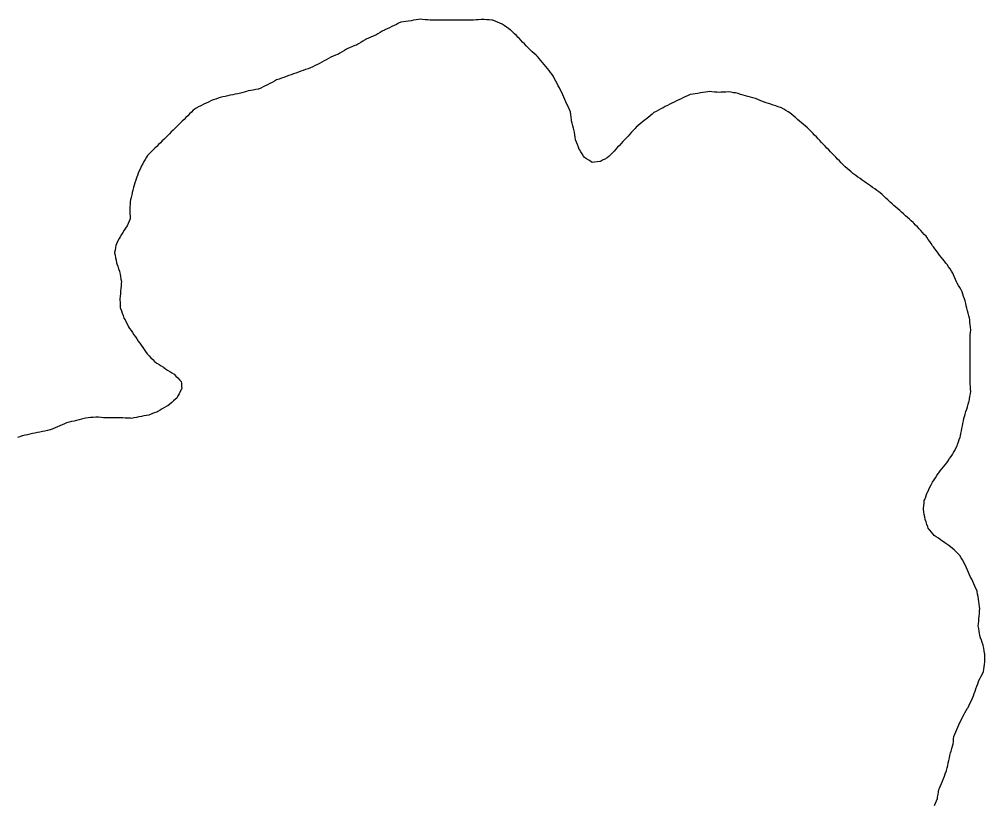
# Model space of a CAD drawing. Header units: millimetres. Extents: x 0 to 3094, y 578 to 2491.
# Drawn here: x 404.9 to 781.7, y 1274.4 to 1580.5 of the extents above; entities that cross this region are included whole.
import ezdxf

# ---------------------------------------------------------------- set-up
doc = ezdxf.new("R2010")
doc.units = ezdxf.units.MM
doc.layers.add('ALL_ISLANDS', color=7, linetype='Continuous')
doc.layers.add('OUTLINE_ISLAND_03', color=7, linetype='Continuous')

msp = doc.modelspace()

# ---------------------------------------------------------------- linework, layer by layer
at = {"layer": 'ALL_ISLANDS'}
msp.add_lwpolyline([(762.1343, 1273.702), (762.5068, 1274.63), (762.8794, 1275.558), (763.2519, 1276.486), (763.3453, 1277.0364), (763.5127, 1278.0223), (763.6801, 1279.0082), (763.8475, 1279.9941), (764.0634, 1280.5159), (764.4457, 1281.4399), (764.828, 1282.3639), (765.2103, 1283.288), (765.5926, 1284.212), (765.9749, 1285.1361), (766.3572, 1286.0601), (766.7395, 1286.9841), (766.8427, 1287.4381), (767.0644, 1288.4132), (767.286, 1289.3883), (767.5077, 1290.3634), (767.7294, 1291.3385), (767.9511, 1292.3137), (768.1727, 1293.2888), (768.3944, 1294.2639), (768.5908, 1294.9612), (768.8618, 1295.9238), (769.1329, 1296.8863), (769.4039, 1297.8489), (769.486, 1298.6253), (769.5912, 1299.6197), (769.6964, 1300.6142), (769.7048, 1300.6338), (770.1009, 1301.5521), (770.4969, 1302.4703), (770.8929, 1303.3886), (771.2889, 1304.3068), (771.685, 1305.225), (772.081, 1306.1433), (772.477, 1307.0615), (772.873, 1307.9798), (773.0146, 1308.22), (773.5224, 1309.0815), (774.0301, 1309.943), (774.5378, 1310.8045), (775.0456, 1311.666), (775.2286, 1312.0393), (775.6689, 1312.9371), (776.1091, 1313.835), (776.5494, 1314.7329), (776.9896, 1315.6308), (777.3022, 1316.503), (777.6396, 1317.4443), (777.9769, 1318.3857), (778.3143, 1319.3271), (778.6517, 1320.2685), (778.989, 1321.2098), (779.3264, 1322.1512), (779.4885, 1322.4755), (779.9355, 1323.37), (780.3825, 1324.2645), (780.8296, 1325.159), (781.2766, 1326.0536), (781.3654, 1326.7966), (781.484, 1327.7895), (781.6027, 1328.7825), (781.7213, 1329.7754), (781.7223, 1330.7445), (781.7234, 1331.7445), (781.7244, 1332.7445), (781.6582, 1333.1504), (781.4973, 1334.1374), (781.3363, 1335.1244), (781.1754, 1336.1113), (781.0973, 1336.3391), (780.773, 1337.2851), (780.4488, 1338.231), (780.1245, 1339.177), (779.8002, 1340.123), (779.6887, 1340.8341), (779.5338, 1341.822), (779.3788, 1342.81), (779.2239, 1343.7979), (779.3039, 1344.6753), (779.3946, 1345.6712), (779.4853, 1346.667), (779.5761, 1347.6629), (779.6668, 1348.6588), (779.7575, 1349.6547), (779.8483, 1350.6505), (779.7439, 1351.3217), (779.5903, 1352.3098), (779.4366, 1353.2979), (779.283, 1354.286), (779.1293, 1355.2742), (778.9757, 1356.2623), (778.822, 1357.2504), (778.7323, 1357.4473), (778.3177, 1358.3573), (777.9031, 1359.2673), (777.4884, 1360.1773), (777.0738, 1361.0873), (776.6592, 1361.9972), (776.2445, 1362.9072), (775.8299, 1363.8172), (775.4153, 1364.7272), (775.0006, 1365.6372), (774.586, 1366.5472), (774.1714, 1367.4572), (773.7567, 1368.3672), (773.5708, 1368.6844), (773.0651, 1369.5471), (772.5593, 1370.4098), (772.0536, 1371.2724), (771.914, 1371.41), (771.2016, 1372.1117), (770.4891, 1372.8134), (769.7767, 1373.5152), (769.0643, 1374.2169), (768.5591, 1374.5713), (767.7404, 1375.1456), (766.9217, 1375.7198), (766.103, 1376.2941), (765.2843, 1376.8683), (764.4657, 1377.4426), (763.647, 1378.0168), (762.8283, 1378.591), (762.0096, 1379.1653), (761.588, 1379.6818), (760.9556, 1380.4564), (760.3232, 1381.2311), (759.6908, 1382.0057), (759.5203, 1382.4935), (759.1903, 1383.4375), (758.8603, 1384.3815), (758.5303, 1385.3255), (758.5253, 1385.3526), (758.3429, 1386.3358), (758.1604, 1387.319), (757.978, 1388.3022), (757.7956, 1389.2854), (757.8475, 1389.7893), (757.9501, 1390.784), (758.0527, 1391.7787), (758.1553, 1392.7734), (758.3257, 1393.2143), (758.6862, 1394.1471), (759.0466, 1395.0798), (759.4071, 1396.0126), (759.4644, 1396.1278), (759.9103, 1397.0229), (760.3561, 1397.918), (760.8019, 1398.8131), (761.2478, 1399.7082), (761.3988, 1399.9439), (761.9382, 1400.7859), (762.4776, 1401.628), (763.0171, 1402.47), (763.5565, 1403.312), (763.7639, 1403.5628), (764.4013, 1404.3334), (765.0386, 1405.1039), (765.676, 1405.8745), (766.3133, 1406.6451), (766.3195, 1406.6539), (766.8903, 1407.475), (767.461, 1408.2961), (768.0318, 1409.1172), (768.6026, 1409.9383), (769.1734, 1410.7594), (769.5428, 1411.4537), (770.0124, 1412.3365), (770.482, 1413.2194), (770.9516, 1414.1023), (771.1482, 1414.6611), (771.48, 1415.6045), (771.8118, 1416.5478), (772.1436, 1417.4912), (772.2366, 1417.9538), (772.4338, 1418.9342), (772.631, 1419.9146), (772.8281, 1420.8949), (773.0253, 1421.8753), (773.2224, 1422.8557), (773.4196, 1423.836), (773.6168, 1424.8164), (773.8415, 1425.5505), (774.1343, 1426.5067), (774.427, 1427.4629), (774.7197, 1428.4191), (775.0124, 1429.3753), (775.3052, 1430.3315), (775.5979, 1431.2877), (775.6238, 1431.4373), (775.7947, 1432.4227), (775.9655, 1433.408), (776.1363, 1434.3933), (776.3071, 1435.3786), (776.2492, 1436.1251), (776.1718, 1437.1221), (776.0944, 1438.1191), (776.017, 1439.1161), (776.0168, 1440.0787), (776.0167, 1441.0787), (776.0165, 1442.0787), (776.0163, 1443.0787), (776.0162, 1444.0787), (776.016, 1445.0787), (776.0159, 1446.0787), (776.0157, 1447.0787), (776.0155, 1448.0787), (776.0154, 1449.0787), (776.0152, 1450.0787), (776.015, 1451.0787), (776.0149, 1452.0787), (776.0147, 1453.0787), (776.0145, 1454.0787), (776.0144, 1455.0787), (776.0142, 1456.0787), (776.037, 1456.3663), (776.116, 1457.3632), (776.1949, 1458.3601), (776.2739, 1459.3569), (776.2705, 1459.3931), (776.1756, 1460.3886), (776.0807, 1461.3841), (775.9858, 1462.3796), (775.8909, 1463.3751), (775.7621, 1463.8874), (775.5182, 1464.8572), (775.2743, 1465.827), (775.0304, 1466.7968), (774.7865, 1467.7665), (774.5425, 1468.7363), (774.2986, 1469.7061), (774.0547, 1470.6759), (773.8146, 1471.407), (773.5026, 1472.3571), (773.1905, 1473.3071), (772.8785, 1474.2572), (772.477, 1474.9738), (771.9882, 1475.8462), (771.4994, 1476.7186), (771.0106, 1477.591), (770.7751, 1478.1251), (770.3717, 1479.0401), (769.9683, 1479.9551), (769.5649, 1480.8702), (769.2953, 1481.4815), (768.7407, 1482.3135), (768.186, 1483.1456), (767.6313, 1483.9776), (767.0766, 1484.8097), (766.6078, 1485.4088), (765.9916, 1486.1963), (765.3754, 1486.9839), (764.7591, 1487.7714), (764.1429, 1488.559), (763.5267, 1489.3466), (762.9104, 1490.1341), (762.2942, 1490.9217), (761.678, 1491.7093), (761.3739, 1492.1679), (760.8212, 1493.0013), (760.2686, 1493.8347), (759.7159, 1494.6681), (759.1633, 1495.5016), (758.8318, 1495.862), (758.1548, 1496.5981), (757.4779, 1497.3341), (756.801, 1498.0701), (756.124, 1498.8062), (755.4471, 1499.5422), (754.7701, 1500.2782), (754.0932, 1501.0143), (753.8076, 1501.2668), (753.0584, 1501.9291), (752.3092, 1502.5915), (751.56, 1503.2538), (750.8108, 1503.9161), (750.0615, 1504.5785), (749.3123, 1505.2408), (748.5631, 1505.9031), (747.8139, 1506.5655), (747.0647, 1507.2278), (746.3155, 1507.8902), (745.5663, 1508.5525), (744.8171, 1509.2148), (744.6227, 1509.3982), (743.8952, 1510.0843), (743.1678, 1510.7704), (742.4403, 1511.4566), (741.7128, 1512.1427), (740.9853, 1512.8289), (740.4425, 1513.2109), (739.6248, 1513.7866), (738.8071, 1514.3622), (737.9894, 1514.9378), (737.1717, 1515.5134), (736.354, 1516.0891), (735.5363, 1516.6647), (734.7185, 1517.2403), (733.9008, 1517.8159), (733.0831, 1518.3916), (732.2654, 1518.9672), (731.4477, 1519.5428), (730.63, 1520.1184), (730.3053, 1520.3908), (729.5393, 1521.0336), (728.7732, 1521.6764), (728.0072, 1522.3191), (727.2411, 1522.9619), (727.0996, 1523.1089), (726.4061, 1523.8294), (725.7127, 1524.5499), (725.0192, 1525.2704), (724.3258, 1525.9909), (723.6323, 1526.7114), (722.9389, 1527.4319), (722.2454, 1528.1524), (721.5519, 1528.8729), (720.8585, 1529.5934), (720.165, 1530.3139), (719.4716, 1531.0344), (718.7781, 1531.7549), (718.0846, 1532.4754), (717.3912, 1533.1959), (716.6977, 1533.9164), (716.0043, 1534.6369), (715.3108, 1535.3574), (714.6173, 1536.0779), (713.9239, 1536.7984), (713.2304, 1537.5189), (712.537, 1538.2394), (711.7854, 1538.866), (711.0174, 1539.5063), (710.2493, 1540.1467), (709.4813, 1540.7871), (708.7132, 1541.4275), (707.9451, 1542.0679), (707.1771, 1542.7083), (706.409, 1543.3486), (705.641, 1543.989), (704.9859, 1544.4012), (704.1394, 1544.9336), (703.293, 1545.4661), (702.4465, 1545.9986), (702.0653, 1546.1248), (701.116, 1546.4389), (700.1666, 1546.7531), (699.2172, 1547.0673), (698.2679, 1547.3815), (697.3185, 1547.6956), (696.3691, 1548.0098), (695.4198, 1548.324), (695.0162, 1548.4918), (694.0928, 1548.8757), (693.1694, 1549.2596), (692.2461, 1549.6435), (692.2092, 1549.6538), (691.246, 1549.9226), (690.2828, 1550.1914), (689.3196, 1550.4602), (688.3564, 1550.729), (687.3932, 1550.9978), (686.43, 1551.2667), (685.4668, 1551.5355), (684.5037, 1551.8043), (683.7204, 1551.9219), (682.7315, 1552.0705), (681.7426, 1552.219), (681.72, 1552.2181), (680.7209, 1552.1756), (679.7218, 1552.1332), (678.7227, 1552.0908), (677.7236, 1552.0484), (677.2007, 1552.0896), (676.2038, 1552.1683), (675.2069, 1552.247), (674.21, 1552.3256), (673.7058, 1552.2496), (672.717, 1552.1005), (671.7282, 1551.9515), (670.7393, 1551.8024), (669.7505, 1551.6533), (668.7617, 1551.5042), (667.7729, 1551.3551), (666.784, 1551.2061), (665.9867, 1550.8306), (665.082, 1550.4046), (664.1773, 1549.9786), (663.2726, 1549.5526), (662.3678, 1549.1266), (661.4631, 1548.7006), (660.5584, 1548.2746), (659.6537, 1547.8486), (658.8086, 1547.4062), (657.9226, 1546.9424), (657.0367, 1546.4786), (656.1507, 1546.0149), (655.2648, 1545.5511), (654.3788, 1545.0873), (653.4929, 1544.6235), (652.6069, 1544.1597), (651.8809, 1543.5563), (651.1119, 1542.9171), (650.3429, 1542.2779), (649.5738, 1541.6387), (648.8048, 1540.9995), (648.0357, 1540.3603), (647.2667, 1539.7211), (646.4977, 1539.0819), (645.7286, 1538.4427), (645.2475, 1537.9259), (644.5661, 1537.1939), (643.8847, 1536.462), (643.2034, 1535.7301), (642.522, 1534.9982), (641.8406, 1534.2662), (641.1592, 1533.5343), (640.4778, 1532.8024), (639.7964, 1532.0704), (639.1151, 1531.3385), (638.4337, 1530.6066), (637.7523, 1529.8746), (637.0709, 1529.1427), (636.3895, 1528.4108), (635.7082, 1527.6789), (635.0268, 1526.9469), (634.2962, 1526.524), (633.4307, 1526.0231), (632.5652, 1525.5221), (631.6997, 1525.0212), (631.4433, 1524.9952), (630.4484, 1524.8943), (629.4535, 1524.7933), (628.4586, 1524.6924), (627.9786, 1525.0057), (627.1411, 1525.5521), (626.3037, 1526.0986), (625.4662, 1526.6451), (625.1138, 1527.1989), (624.5769, 1528.0425), (624.04, 1528.8862), (623.503, 1529.7298), (623.4833, 1529.7796), (623.1141, 1530.7089), (622.7449, 1531.6383), (622.3757, 1532.5676), (622.0065, 1533.497), (622.0007, 1533.534), (621.8462, 1534.522), (621.6918, 1535.51), (621.5373, 1536.498), (621.3829, 1537.486), (621.2356, 1538.0282), (620.9735, 1538.9933), (620.7115, 1539.9583), (620.4494, 1540.9234), (620.3957, 1541.3784), (620.2785, 1542.3715), (620.1613, 1543.3647), (620.0441, 1544.3578), (619.8889, 1544.7045), (619.4805, 1545.6173), (619.0721, 1546.5301), (618.6637, 1547.4429), (618.2553, 1548.3557), (617.8469, 1549.2685), (617.4385, 1550.1813), (617.03, 1551.0941), (616.6216, 1552.0069), (616.1686, 1552.8721), (615.7048, 1553.758), (615.2409, 1554.644), (614.7771, 1555.5299), (614.3132, 1556.4158), (613.8494, 1557.3017), (613.3855, 1558.1876), (612.9217, 1559.0735), (612.2885, 1559.8338), (611.6485, 1560.6021), (611.0085, 1561.3705), (610.3685, 1562.1389), (609.7285, 1562.9073), (609.0885, 1563.6756), (608.4485, 1564.444), (607.8085, 1565.2124), (607.1685, 1565.9808), (606.5834, 1566.5204), (605.8484, 1567.1985), (605.1134, 1567.8765), (604.3783, 1568.5545), (603.6433, 1569.2326), (603.3965, 1569.4978), (602.7154, 1570.23), (602.0343, 1570.9622), (601.3532, 1571.6944), (600.672, 1572.4265), (599.9909, 1573.1587), (599.6341, 1573.5024), (598.9139, 1574.1962), (598.1937, 1574.8899), (597.4735, 1575.5837), (596.7533, 1576.2774), (596.655, 1576.3474), (595.8403, 1576.9273), (595.0257, 1577.5072), (594.211, 1578.0871), (593.3963, 1578.667), (593.3838, 1578.672), (592.4564, 1579.0463), (591.5291, 1579.4205), (590.6018, 1579.7948), (589.6745, 1580.169), (589.3331, 1580.2032), (588.3381, 1580.3027), (587.3431, 1580.4023), (586.348, 1580.5018), (586.1625, 1580.4909), (585.1642, 1580.4323), (584.166, 1580.3736), (583.1677, 1580.3149), (582.1694, 1580.2562), (581.3285, 1580.2558), (580.3285, 1580.2553), (579.3285, 1580.2547), (578.3285, 1580.2542), (577.3285, 1580.2537), (576.3285, 1580.2532), (575.3285, 1580.2526), (574.3285, 1580.2521), (573.3285, 1580.2516), (572.3285, 1580.2511), (571.3285, 1580.2505), (570.3285, 1580.25), (569.3285, 1580.2495), (568.3285, 1580.249), (567.3285, 1580.2484), (566.3285, 1580.2479), (565.3285, 1580.2474), (565.2833, 1580.2508), (564.2861, 1580.3254), (563.2889, 1580.4001), (562.2916, 1580.4747), (561.2944, 1580.5494), (560.7498, 1580.4664), (559.7612, 1580.3159), (558.7726, 1580.1654), (557.784, 1580.0149), (556.7954, 1579.8644), (555.8068, 1579.7138), (554.8182, 1579.5633), (553.8296, 1579.4128), (552.9606, 1579.0005), (552.0571, 1578.5718), (551.1537, 1578.1431), (550.2502, 1577.7145), (549.3467, 1577.2858), (548.4433, 1576.8571), (547.5398, 1576.4285), (547.4437, 1576.3716), (546.5833, 1575.862), (545.7229, 1575.3524), (544.8625, 1574.8429), (544.002, 1574.3333), (543.9289, 1574.3026), (543.0068, 1573.9156), (542.0847, 1573.5285), (541.1627, 1573.1415), (540.2406, 1572.7545), (539.9008, 1572.5534), (539.0402, 1572.0441), (538.1796, 1571.5348), (537.3191, 1571.0255), (536.4585, 1570.5162), (535.8567, 1570.2769), (534.9274, 1569.9075), (533.9982, 1569.538), (533.069, 1569.1685), (532.6174, 1568.9001), (531.7579, 1568.3891), (530.8983, 1567.8781), (530.0387, 1567.3671), (529.1791, 1566.8561), (528.3313, 1566.5292), (527.3983, 1566.1694), (526.4653, 1565.8097), (526.4271, 1565.7879), (525.5591, 1565.2914), (524.691, 1564.7949), (523.8229, 1564.2985), (522.9549, 1563.802), (522.0868, 1563.3056), (521.2269, 1562.8952), (520.3244, 1562.4644), (519.4219, 1562.0337), (518.5195, 1561.6029), (517.5787, 1561.2669), (516.637, 1560.9306), (515.6952, 1560.5943), (514.7535, 1560.2579), (513.8118, 1559.9216), (512.87, 1559.5852), (511.9283, 1559.2489), (510.9865, 1558.9125), (510.0448, 1558.5762), (509.1031, 1558.2398), (508.1613, 1557.9035), (507.2196, 1557.5672), (506.2778, 1557.2308), (505.3361, 1556.8945), (505.3222, 1556.8871), (504.4375, 1556.421), (503.5528, 1555.9549), (502.668, 1555.4888), (501.7833, 1555.0227), (500.8986, 1554.5566), (500.0129, 1554.1346), (499.1101, 1553.7045), (498.2073, 1553.2744), (498.1528, 1553.2651), (497.1668, 1553.0981), (496.1809, 1552.931), (495.195, 1552.7639), (494.209, 1552.5969), (493.6181, 1552.4348), (492.6538, 1552.1702), (491.6894, 1551.9056), (490.725, 1551.641), (490.1787, 1551.5221), (489.2016, 1551.3094), (488.2245, 1551.0967), (487.2474, 1550.8839), (486.2703, 1550.6712), (485.2932, 1550.4585), (484.3161, 1550.2458), (483.3389, 1550.0331), (482.4806, 1549.7495), (481.531, 1549.4358), (480.5815, 1549.1221), (480.499, 1549.0852), (479.5862, 1548.6767), (478.6734, 1548.2683), (477.7607, 1547.8598), (476.8479, 1547.4513), (476.6029, 1547.3161), (475.7275, 1546.8329), (474.852, 1546.3496), (473.9765, 1545.8664), (473.101, 1545.3831), (472.7456, 1545.0316), (472.0347, 1544.3283), (471.3238, 1543.625), (470.6129, 1542.9218), (469.9019, 1542.2185), (469.191, 1541.5152), (468.4801, 1540.8119), (467.7692, 1540.1087), (467.0583, 1539.4054), (466.3473, 1538.7021), (465.6364, 1537.9989), (464.9255, 1537.2956), (464.2146, 1536.5923), (463.5037, 1535.889), (462.7927, 1535.1858), (462.0818, 1534.4825), (461.3709, 1533.7792), (460.66, 1533.076), (459.9491, 1532.3727), (459.2381, 1531.6694), (458.5272, 1530.9661), (457.8163, 1530.2629), (457.1054, 1529.5596), (456.3944, 1528.8563), (455.6835, 1528.1531), (454.9726, 1527.4498), (454.5487, 1526.7252), (454.0437, 1525.8621), (453.5387, 1524.9989), (453.0338, 1524.1358), (452.7622, 1523.5763), (452.3255, 1522.6767), (451.8888, 1521.7771), (451.4521, 1520.8774), (451.3389, 1520.5587), (451.0041, 1519.6164), (450.6693, 1518.6741), (450.3345, 1517.7318), (449.9997, 1516.7895), (449.7553, 1515.8578), (449.5015, 1514.8905), (449.2477, 1513.9233), (448.994, 1512.956), (448.7402, 1511.9887), (448.4864, 1511.0215), (448.2326, 1510.0542), (448.1901, 1509.4217), (448.1231, 1508.4239), (448.056, 1507.4262), (447.9889, 1506.4284), (448.0186, 1505.6852), (448.0584, 1504.686), (448.0983, 1503.6868), (448.1381, 1502.6876), (447.7648, 1501.8053), (447.3752, 1500.8844), (446.9856, 1499.9634), (446.9404, 1499.8947), (446.3907, 1499.0593), (445.841, 1498.2239), (445.2914, 1497.3885), (444.7417, 1496.5531), (444.192, 1495.7178), (443.8235, 1494.954), (443.3889, 1494.0533), (442.9544, 1493.1527), (442.5198, 1492.252), (442.3948, 1491.4714), (442.2368, 1490.484), (442.0787, 1489.4965), (442.0838, 1489.4696), (442.2708, 1488.4872), (442.4577, 1487.5048), (442.6447, 1486.5225), (442.8316, 1485.5401), (442.9856, 1485.1075), (443.321, 1484.1654), (443.6564, 1483.2233), (443.9918, 1482.2812), (444.0189, 1482.1326), (444.1982, 1481.1488), (444.3775, 1480.165), (444.5568, 1479.1812), (444.7361, 1478.1974), (444.6716, 1477.4474), (444.5859, 1476.4511), (444.5002, 1475.4548), (444.4145, 1474.4584), (444.3289, 1473.4621), (444.2432, 1472.4658), (444.1575, 1471.4695), (444.1699, 1471.0417), (444.199, 1470.0422), (444.228, 1469.0426), (444.257, 1468.043), (444.3697, 1467.734), (444.7123, 1466.7946), (445.055, 1465.8551), (445.3976, 1464.9157), (445.7403, 1463.9762), (446.1359, 1463.2125), (446.596, 1462.3246), (447.056, 1461.4367), (447.516, 1460.5488), (447.9355, 1459.9397), (448.5027, 1459.1161), (449.0699, 1458.2926), (449.6371, 1457.469), (450.2043, 1456.6454), (450.7715, 1455.8218), (451.3387, 1454.9982), (451.9059, 1454.1747), (452.4731, 1453.3511), (453.0403, 1452.5275), (453.6074, 1451.7039), (454.1746, 1450.8803), (454.7418, 1450.0567), (454.8806, 1449.9098), (455.5672, 1449.1828), (456.2538, 1448.4558), (456.9404, 1447.7287), (457.627, 1447.0017), (457.744, 1446.9259), (458.5833, 1446.3822), (459.4226, 1445.8385), (460.2619, 1445.2949), (461.1012, 1444.7512), (461.9405, 1444.2075), (462.7797, 1443.6638), (463.619, 1443.1201), (464.4583, 1442.5764), (465.2976, 1442.0328), (465.3181, 1442.0119), (466.0195, 1441.2991), (466.7208, 1440.5863), (467.4222, 1439.8735), (468.1236, 1439.1607), (468.1603, 1438.4074), (468.209, 1437.4086), (468.2577, 1436.4098), (468.1587, 1436.2186), (467.6989, 1435.3306), (467.2391, 1434.4425), (466.7792, 1433.5545), (466.3194, 1432.6665), (465.8973, 1432.3144), (465.1294, 1431.6738), (464.3615, 1431.0333), (463.5935, 1430.3927), (462.8256, 1429.7521), (462.4228, 1429.5141), (461.5619, 1429.0053), (460.701, 1428.4965), (459.8401, 1427.9878), (458.9792, 1427.479), (458.51, 1427.2897), (457.5827, 1426.9155), (456.6553, 1426.5412), (455.728, 1426.167), (455.4887, 1426.122), (454.5059, 1425.9372), (453.5231, 1425.7523), (452.5404, 1425.5674), (451.5576, 1425.3826), (450.5748, 1425.1977), (449.5921, 1425.0129), (448.6093, 1424.828), (448.2585, 1424.8462), (447.2598, 1424.898), (446.2612, 1424.9498), (445.2625, 1425.0017), (445.0817, 1425.0026), (444.0818, 1425.008), (443.0818, 1425.0134), (442.0818, 1425.0188), (441.0818, 1425.0242), (440.0818, 1425.0296), (439.0818, 1425.035), (438.0818, 1425.0404), (437.7749, 1425.0651), (436.7782, 1425.1453), (435.7814, 1425.2256), (434.7846, 1425.3058), (434.7101, 1425.2987), (433.7148, 1425.2025), (432.7194, 1425.1064), (431.724, 1425.0102), (430.7287, 1424.9141), (430.1426, 1424.7657), (429.1732, 1424.5203), (428.2038, 1424.2749), (427.2343, 1424.0294), (426.2649, 1423.784), (425.2955, 1423.5386), (424.3261, 1423.2932), (423.3567, 1423.0477), (422.5093, 1422.6862), (421.5895, 1422.2937), (420.6698, 1421.9012), (419.75, 1421.5088), (418.8302, 1421.1163), (417.9104, 1420.7239), (416.9907, 1420.3314), (416.826, 1420.2965), (415.8477, 1420.0893), (414.8694, 1419.8821), (413.8911, 1419.6749), (412.9128, 1419.4678), (411.9345, 1419.2606), (410.9562, 1419.0534), (409.9779, 1418.8462), (408.9996, 1418.639), (408.0213, 1418.4318), (407.043, 1418.2246), (406.0647, 1418.0174), (406.0135, 1417.9983), (405.0767, 1417.6483), (404.1399, 1417.2984)], dxfattribs=at)
at = {"layer": 'OUTLINE_ISLAND_03'}
msp.add_lwpolyline([(762.1343, 1273.702), (762.5068, 1274.63), (762.8794, 1275.558), (763.2519, 1276.486), (763.3453, 1277.0364), (763.5127, 1278.0223), (763.6801, 1279.0082), (763.8475, 1279.9941), (764.0634, 1280.5159), (764.4457, 1281.4399), (764.828, 1282.3639), (765.2103, 1283.288), (765.5926, 1284.212), (765.9749, 1285.1361), (766.3572, 1286.0601), (766.7395, 1286.9841), (766.8427, 1287.4381), (767.0644, 1288.4132), (767.286, 1289.3883), (767.5077, 1290.3634), (767.7294, 1291.3385), (767.9511, 1292.3137), (768.1727, 1293.2888), (768.3944, 1294.2639), (768.5908, 1294.9612), (768.8618, 1295.9238), (769.1329, 1296.8863), (769.4039, 1297.8489), (769.486, 1298.6253), (769.5912, 1299.6197), (769.6964, 1300.6142), (769.7048, 1300.6338), (770.1009, 1301.5521), (770.4969, 1302.4703), (770.8929, 1303.3886), (771.2889, 1304.3068), (771.685, 1305.225), (772.081, 1306.1433), (772.477, 1307.0615), (772.873, 1307.9798), (773.0146, 1308.22), (773.5224, 1309.0815), (774.0301, 1309.943), (774.5378, 1310.8045), (775.0456, 1311.666), (775.2286, 1312.0393), (775.6689, 1312.9371), (776.1091, 1313.835), (776.5494, 1314.7329), (776.9896, 1315.6308), (777.3022, 1316.503), (777.6396, 1317.4443), (777.9769, 1318.3857), (778.3143, 1319.3271), (778.6517, 1320.2685), (778.989, 1321.2098), (779.3264, 1322.1512), (779.4885, 1322.4755), (779.9355, 1323.37), (780.3825, 1324.2645), (780.8296, 1325.159), (781.2766, 1326.0536), (781.3654, 1326.7966), (781.484, 1327.7895), (781.6027, 1328.7825), (781.7213, 1329.7754), (781.7223, 1330.7445), (781.7234, 1331.7445), (781.7244, 1332.7445), (781.6582, 1333.1504), (781.4973, 1334.1374), (781.3363, 1335.1244), (781.1754, 1336.1113), (781.0973, 1336.3391), (780.773, 1337.2851), (780.4488, 1338.231), (780.1245, 1339.177), (779.8002, 1340.123), (779.6887, 1340.8341), (779.5338, 1341.822), (779.3788, 1342.81), (779.2239, 1343.7979), (779.3039, 1344.6753), (779.3946, 1345.6712), (779.4853, 1346.667), (779.5761, 1347.6629), (779.6668, 1348.6588), (779.7575, 1349.6547), (779.8483, 1350.6505), (779.7439, 1351.3217), (779.5903, 1352.3098), (779.4366, 1353.2979), (779.283, 1354.286), (779.1293, 1355.2742), (778.9757, 1356.2623), (778.822, 1357.2504), (778.7323, 1357.4473), (778.3177, 1358.3573), (777.9031, 1359.2673), (777.4884, 1360.1773), (777.0738, 1361.0873), (776.6592, 1361.9972), (776.2445, 1362.9072), (775.8299, 1363.8172), (775.4153, 1364.7272), (775.0006, 1365.6372), (774.586, 1366.5472), (774.1714, 1367.4572), (773.7567, 1368.3672), (773.5708, 1368.6844), (773.0651, 1369.5471), (772.5593, 1370.4098), (772.0536, 1371.2724), (771.914, 1371.41), (771.2016, 1372.1117), (770.4891, 1372.8134), (769.7767, 1373.5152), (769.0643, 1374.2169), (768.5591, 1374.5713), (767.7404, 1375.1456), (766.9217, 1375.7198), (766.103, 1376.2941), (765.2843, 1376.8683), (764.4657, 1377.4426), (763.647, 1378.0168), (762.8283, 1378.591), (762.0096, 1379.1653), (761.588, 1379.6818), (760.9556, 1380.4564), (760.3232, 1381.2311), (759.6908, 1382.0057), (759.5203, 1382.4935), (759.1903, 1383.4375), (758.8603, 1384.3815), (758.5303, 1385.3255), (758.5253, 1385.3526), (758.3429, 1386.3358), (758.1604, 1387.319), (757.978, 1388.3022), (757.7956, 1389.2854), (757.8475, 1389.7893), (757.9501, 1390.784), (758.0527, 1391.7787), (758.1553, 1392.7734), (758.3257, 1393.2143), (758.6862, 1394.1471), (759.0466, 1395.0798), (759.4071, 1396.0126), (759.4644, 1396.1278), (759.9103, 1397.0229), (760.3561, 1397.918), (760.8019, 1398.8131), (761.2478, 1399.7082), (761.3988, 1399.9439), (761.9382, 1400.7859), (762.4776, 1401.628), (763.0171, 1402.47), (763.5565, 1403.312), (763.7639, 1403.5628), (764.4013, 1404.3334), (765.0386, 1405.1039), (765.676, 1405.8745), (766.3133, 1406.6451), (766.3195, 1406.6539), (766.8903, 1407.475), (767.461, 1408.2961), (768.0318, 1409.1172), (768.6026, 1409.9383), (769.1734, 1410.7594), (769.5428, 1411.4537), (770.0124, 1412.3365), (770.482, 1413.2194), (770.9516, 1414.1023), (771.1482, 1414.6611), (771.48, 1415.6045), (771.8118, 1416.5478), (772.1436, 1417.4912), (772.2366, 1417.9538), (772.4338, 1418.9342), (772.631, 1419.9146), (772.8281, 1420.8949), (773.0253, 1421.8753), (773.2224, 1422.8557), (773.4196, 1423.836), (773.6168, 1424.8164), (773.8415, 1425.5505), (774.1343, 1426.5067), (774.427, 1427.4629), (774.7197, 1428.4191), (775.0124, 1429.3753), (775.3052, 1430.3315), (775.5979, 1431.2877), (775.6238, 1431.4373), (775.7947, 1432.4227), (775.9655, 1433.408), (776.1363, 1434.3933), (776.3071, 1435.3786), (776.2492, 1436.1251), (776.1718, 1437.1221), (776.0944, 1438.1191), (776.017, 1439.1161), (776.0168, 1440.0787), (776.0167, 1441.0787), (776.0165, 1442.0787), (776.0163, 1443.0787), (776.0162, 1444.0787), (776.016, 1445.0787), (776.0159, 1446.0787), (776.0157, 1447.0787), (776.0155, 1448.0787), (776.0154, 1449.0787), (776.0152, 1450.0787), (776.015, 1451.0787), (776.0149, 1452.0787), (776.0147, 1453.0787), (776.0145, 1454.0787), (776.0144, 1455.0787), (776.0142, 1456.0787), (776.037, 1456.3663), (776.116, 1457.3632), (776.1949, 1458.3601), (776.2739, 1459.3569), (776.2705, 1459.3931), (776.1756, 1460.3886), (776.0807, 1461.3841), (775.9858, 1462.3796), (775.8909, 1463.3751), (775.7621, 1463.8874), (775.5182, 1464.8572), (775.2743, 1465.827), (775.0304, 1466.7968), (774.7865, 1467.7665), (774.5425, 1468.7363), (774.2986, 1469.7061), (774.0547, 1470.6759), (773.8146, 1471.407), (773.5026, 1472.3571), (773.1905, 1473.3071), (772.8785, 1474.2572), (772.477, 1474.9738), (771.9882, 1475.8462), (771.4994, 1476.7186), (771.0106, 1477.591), (770.7751, 1478.1251), (770.3717, 1479.0401), (769.9683, 1479.9551), (769.5649, 1480.8702), (769.2953, 1481.4815), (768.7407, 1482.3135), (768.186, 1483.1456), (767.6313, 1483.9776), (767.0766, 1484.8097), (766.6078, 1485.4088), (765.9916, 1486.1963), (765.3754, 1486.9839), (764.7591, 1487.7714), (764.1429, 1488.559), (763.5267, 1489.3466), (762.9104, 1490.1341), (762.2942, 1490.9217), (761.678, 1491.7093), (761.3739, 1492.1679), (760.8212, 1493.0013), (760.2686, 1493.8347), (759.7159, 1494.6681), (759.1633, 1495.5016), (758.8318, 1495.862), (758.1548, 1496.5981), (757.4779, 1497.3341), (756.801, 1498.0701), (756.124, 1498.8062), (755.4471, 1499.5422), (754.7701, 1500.2782), (754.0932, 1501.0143), (753.8076, 1501.2668), (753.0584, 1501.9291), (752.3092, 1502.5915), (751.56, 1503.2538), (750.8108, 1503.9161), (750.0615, 1504.5785), (749.3123, 1505.2408), (748.5631, 1505.9031), (747.8139, 1506.5655), (747.0647, 1507.2278), (746.3155, 1507.8902), (745.5663, 1508.5525), (744.8171, 1509.2148), (744.6227, 1509.3982), (743.8952, 1510.0843), (743.1678, 1510.7704), (742.4403, 1511.4566), (741.7128, 1512.1427), (740.9853, 1512.8289), (740.4425, 1513.2109), (739.6248, 1513.7866), (738.8071, 1514.3622), (737.9894, 1514.9378), (737.1717, 1515.5134), (736.354, 1516.0891), (735.5363, 1516.6647), (734.7185, 1517.2403), (733.9008, 1517.8159), (733.0831, 1518.3916), (732.2654, 1518.9672), (731.4477, 1519.5428), (730.63, 1520.1184), (730.3053, 1520.3908), (729.5393, 1521.0336), (728.7732, 1521.6764), (728.0072, 1522.3191), (727.2411, 1522.9619), (727.0996, 1523.1089), (726.4061, 1523.8294), (725.7127, 1524.5499), (725.0192, 1525.2704), (724.3258, 1525.9909), (723.6323, 1526.7114), (722.9389, 1527.4319), (722.2454, 1528.1524), (721.5519, 1528.8729), (720.8585, 1529.5934), (720.165, 1530.3139), (719.4716, 1531.0344), (718.7781, 1531.7549), (718.0846, 1532.4754), (717.3912, 1533.1959), (716.6977, 1533.9164), (716.0043, 1534.6369), (715.3108, 1535.3574), (714.6173, 1536.0779), (713.9239, 1536.7984), (713.2304, 1537.5189), (712.537, 1538.2394), (711.7854, 1538.866), (711.0174, 1539.5063), (710.2493, 1540.1467), (709.4813, 1540.7871), (708.7132, 1541.4275), (707.9451, 1542.0679), (707.1771, 1542.7083), (706.409, 1543.3486), (705.641, 1543.989), (704.9859, 1544.4012), (704.1394, 1544.9336), (703.293, 1545.4661), (702.4465, 1545.9986), (702.0653, 1546.1248), (701.116, 1546.4389), (700.1666, 1546.7531), (699.2172, 1547.0673), (698.2679, 1547.3815), (697.3185, 1547.6956), (696.3691, 1548.0098), (695.4198, 1548.324), (695.0162, 1548.4918), (694.0928, 1548.8757), (693.1694, 1549.2596), (692.2461, 1549.6435), (692.2092, 1549.6538), (691.246, 1549.9226), (690.2828, 1550.1914), (689.3196, 1550.4602), (688.3564, 1550.729), (687.3932, 1550.9978), (686.43, 1551.2667), (685.4668, 1551.5355), (684.5037, 1551.8043), (683.7204, 1551.9219), (682.7315, 1552.0705), (681.7426, 1552.219), (681.72, 1552.2181), (680.7209, 1552.1756), (679.7218, 1552.1332), (678.7227, 1552.0908), (677.7236, 1552.0484), (677.2007, 1552.0896), (676.2038, 1552.1683), (675.2069, 1552.247), (674.21, 1552.3256), (673.7058, 1552.2496), (672.717, 1552.1005), (671.7282, 1551.9515), (670.7393, 1551.8024), (669.7505, 1551.6533), (668.7617, 1551.5042), (667.7729, 1551.3551), (666.784, 1551.2061), (665.9867, 1550.8306), (665.082, 1550.4046), (664.1773, 1549.9786), (663.2726, 1549.5526), (662.3678, 1549.1266), (661.4631, 1548.7006), (660.5584, 1548.2746), (659.6537, 1547.8486), (658.8086, 1547.4062), (657.9226, 1546.9424), (657.0367, 1546.4786), (656.1507, 1546.0149), (655.2648, 1545.5511), (654.3788, 1545.0873), (653.4929, 1544.6235), (652.6069, 1544.1597), (651.8809, 1543.5563), (651.1119, 1542.9171), (650.3429, 1542.2779), (649.5738, 1541.6387), (648.8048, 1540.9995), (648.0357, 1540.3603), (647.2667, 1539.7211), (646.4977, 1539.0819), (645.7286, 1538.4427), (645.2475, 1537.9259), (644.5661, 1537.1939), (643.8847, 1536.462), (643.2034, 1535.7301), (642.522, 1534.9982), (641.8406, 1534.2662), (641.1592, 1533.5343), (640.4778, 1532.8024), (639.7964, 1532.0704), (639.1151, 1531.3385), (638.4337, 1530.6066), (637.7523, 1529.8746), (637.0709, 1529.1427), (636.3895, 1528.4108), (635.7082, 1527.6789), (635.0268, 1526.9469), (634.2962, 1526.524), (633.4307, 1526.0231), (632.5652, 1525.5221), (631.6997, 1525.0212), (631.4433, 1524.9952), (630.4484, 1524.8943), (629.4535, 1524.7933), (628.4586, 1524.6924), (627.9786, 1525.0057), (627.1411, 1525.5521), (626.3037, 1526.0986), (625.4662, 1526.6451), (625.1138, 1527.1989), (624.5769, 1528.0425), (624.04, 1528.8862), (623.503, 1529.7298), (623.4833, 1529.7796), (623.1141, 1530.7089), (622.7449, 1531.6383), (622.3757, 1532.5676), (622.0065, 1533.497), (622.0007, 1533.534), (621.8462, 1534.522), (621.6918, 1535.51), (621.5373, 1536.498), (621.3829, 1537.486), (621.2356, 1538.0282), (620.9735, 1538.9933), (620.7115, 1539.9583), (620.4494, 1540.9234), (620.3957, 1541.3784), (620.2785, 1542.3715), (620.1613, 1543.3647), (620.0441, 1544.3578), (619.8889, 1544.7045), (619.4805, 1545.6173), (619.0721, 1546.5301), (618.6637, 1547.4429), (618.2553, 1548.3557), (617.8469, 1549.2685), (617.4385, 1550.1813), (617.03, 1551.0941), (616.6216, 1552.0069), (616.1686, 1552.8721), (615.7048, 1553.758), (615.2409, 1554.644), (614.7771, 1555.5299), (614.3132, 1556.4158), (613.8494, 1557.3017), (613.3855, 1558.1876), (612.9217, 1559.0735), (612.2885, 1559.8338), (611.6485, 1560.6021), (611.0085, 1561.3705), (610.3685, 1562.1389), (609.7285, 1562.9073), (609.0885, 1563.6756), (608.4485, 1564.444), (607.8085, 1565.2124), (607.1685, 1565.9808), (606.5834, 1566.5204), (605.8484, 1567.1985), (605.1134, 1567.8765), (604.3783, 1568.5545), (603.6433, 1569.2326), (603.3965, 1569.4978), (602.7154, 1570.23), (602.0343, 1570.9622), (601.3532, 1571.6944), (600.672, 1572.4265), (599.9909, 1573.1587), (599.6341, 1573.5024), (598.9139, 1574.1962), (598.1937, 1574.8899), (597.4735, 1575.5837), (596.7533, 1576.2774), (596.655, 1576.3474), (595.8403, 1576.9273), (595.0257, 1577.5072), (594.211, 1578.0871), (593.3963, 1578.667), (593.3838, 1578.672), (592.4564, 1579.0463), (591.5291, 1579.4205), (590.6018, 1579.7948), (589.6745, 1580.169), (589.3331, 1580.2032), (588.3381, 1580.3027), (587.3431, 1580.4023), (586.348, 1580.5018), (586.1625, 1580.4909), (585.1642, 1580.4323), (584.166, 1580.3736), (583.1677, 1580.3149), (582.1694, 1580.2562), (581.3285, 1580.2558), (580.3285, 1580.2553), (579.3285, 1580.2547), (578.3285, 1580.2542), (577.3285, 1580.2537), (576.3285, 1580.2532), (575.3285, 1580.2526), (574.3285, 1580.2521), (573.3285, 1580.2516), (572.3285, 1580.2511), (571.3285, 1580.2505), (570.3285, 1580.25), (569.3285, 1580.2495), (568.3285, 1580.249), (567.3285, 1580.2484), (566.3285, 1580.2479), (565.3285, 1580.2474), (565.2833, 1580.2508), (564.2861, 1580.3254), (563.2889, 1580.4001), (562.2916, 1580.4747), (561.2944, 1580.5494), (560.7498, 1580.4664), (559.7612, 1580.3159), (558.7726, 1580.1654), (557.784, 1580.0149), (556.7954, 1579.8644), (555.8068, 1579.7138), (554.8182, 1579.5633), (553.8296, 1579.4128), (552.9606, 1579.0005), (552.0571, 1578.5718), (551.1537, 1578.1431), (550.2502, 1577.7145), (549.3467, 1577.2858), (548.4433, 1576.8571), (547.5398, 1576.4285), (547.4437, 1576.3716), (546.5833, 1575.862), (545.7229, 1575.3524), (544.8625, 1574.8429), (544.002, 1574.3333), (543.9289, 1574.3026), (543.0068, 1573.9156), (542.0847, 1573.5285), (541.1627, 1573.1415), (540.2406, 1572.7545), (539.9008, 1572.5534), (539.0402, 1572.0441), (538.1796, 1571.5348), (537.3191, 1571.0255), (536.4585, 1570.5162), (535.8567, 1570.2769), (534.9274, 1569.9075), (533.9982, 1569.538), (533.069, 1569.1685), (532.6174, 1568.9001), (531.7579, 1568.3891), (530.8983, 1567.8781), (530.0387, 1567.3671), (529.1791, 1566.8561), (528.3313, 1566.5292), (527.3983, 1566.1694), (526.4653, 1565.8097), (526.4271, 1565.7879), (525.5591, 1565.2914), (524.691, 1564.7949), (523.8229, 1564.2985), (522.9549, 1563.802), (522.0868, 1563.3056), (521.2269, 1562.8952), (520.3244, 1562.4644), (519.4219, 1562.0337), (518.5195, 1561.6029), (517.5787, 1561.2669), (516.637, 1560.9306), (515.6952, 1560.5943), (514.7535, 1560.2579), (513.8118, 1559.9216), (512.87, 1559.5852), (511.9283, 1559.2489), (510.9865, 1558.9125), (510.0448, 1558.5762), (509.1031, 1558.2398), (508.1613, 1557.9035), (507.2196, 1557.5672), (506.2778, 1557.2308), (505.3361, 1556.8945), (505.3222, 1556.8871), (504.4375, 1556.421), (503.5528, 1555.9549), (502.668, 1555.4888), (501.7833, 1555.0227), (500.8986, 1554.5566), (500.0129, 1554.1346), (499.1101, 1553.7045), (498.2073, 1553.2744), (498.1528, 1553.2651), (497.1668, 1553.0981), (496.1809, 1552.931), (495.195, 1552.7639), (494.209, 1552.5969), (493.6181, 1552.4348), (492.6538, 1552.1702), (491.6894, 1551.9056), (490.725, 1551.641), (490.1787, 1551.5221), (489.2016, 1551.3094), (488.2245, 1551.0967), (487.2474, 1550.8839), (486.2703, 1550.6712), (485.2932, 1550.4585), (484.3161, 1550.2458), (483.3389, 1550.0331), (482.4806, 1549.7495), (481.531, 1549.4358), (480.5815, 1549.1221), (480.499, 1549.0852), (479.5862, 1548.6767), (478.6734, 1548.2683), (477.7607, 1547.8598), (476.8479, 1547.4513), (476.6029, 1547.3161), (475.7275, 1546.8329), (474.852, 1546.3496), (473.9765, 1545.8664), (473.101, 1545.3831), (472.7456, 1545.0316), (472.0347, 1544.3283), (471.3238, 1543.625), (470.6129, 1542.9218), (469.9019, 1542.2185), (469.191, 1541.5152), (468.4801, 1540.8119), (467.7692, 1540.1087), (467.0583, 1539.4054), (466.3473, 1538.7021), (465.6364, 1537.9989), (464.9255, 1537.2956), (464.2146, 1536.5923), (463.5037, 1535.889), (462.7927, 1535.1858), (462.0818, 1534.4825), (461.3709, 1533.7792), (460.66, 1533.076), (459.9491, 1532.3727), (459.2381, 1531.6694), (458.5272, 1530.9661), (457.8163, 1530.2629), (457.1054, 1529.5596), (456.3944, 1528.8563), (455.6835, 1528.1531), (454.9726, 1527.4498), (454.5487, 1526.7252), (454.0437, 1525.8621), (453.5387, 1524.9989), (453.0338, 1524.1358), (452.7622, 1523.5763), (452.3255, 1522.6767), (451.8888, 1521.7771), (451.4521, 1520.8774), (451.3389, 1520.5587), (451.0041, 1519.6164), (450.6693, 1518.6741), (450.3345, 1517.7318), (449.9997, 1516.7895), (449.7553, 1515.8578), (449.5015, 1514.8905), (449.2477, 1513.9233), (448.994, 1512.956), (448.7402, 1511.9887), (448.4864, 1511.0215), (448.2326, 1510.0542), (448.1901, 1509.4217), (448.1231, 1508.4239), (448.056, 1507.4262), (447.9889, 1506.4284), (448.0186, 1505.6852), (448.0584, 1504.686), (448.0983, 1503.6868), (448.1381, 1502.6876), (447.7648, 1501.8053), (447.3752, 1500.8844), (446.9856, 1499.9634), (446.9404, 1499.8947), (446.3907, 1499.0593), (445.841, 1498.2239), (445.2914, 1497.3885), (444.7417, 1496.5531), (444.192, 1495.7178), (443.8235, 1494.954), (443.3889, 1494.0533), (442.9544, 1493.1527), (442.5198, 1492.252), (442.3948, 1491.4714), (442.2368, 1490.484), (442.0787, 1489.4965), (442.0838, 1489.4696), (442.2708, 1488.4872), (442.4577, 1487.5048), (442.6447, 1486.5225), (442.8316, 1485.5401), (442.9856, 1485.1075), (443.321, 1484.1654), (443.6564, 1483.2233), (443.9918, 1482.2812), (444.0189, 1482.1326), (444.1982, 1481.1488), (444.3775, 1480.165), (444.5568, 1479.1812), (444.7361, 1478.1974), (444.6716, 1477.4474), (444.5859, 1476.4511), (444.5002, 1475.4548), (444.4145, 1474.4584), (444.3289, 1473.4621), (444.2432, 1472.4658), (444.1575, 1471.4695), (444.1699, 1471.0417), (444.199, 1470.0422), (444.228, 1469.0426), (444.257, 1468.043), (444.3697, 1467.734), (444.7123, 1466.7946), (445.055, 1465.8551), (445.3976, 1464.9157), (445.7403, 1463.9762), (446.1359, 1463.2125), (446.596, 1462.3246), (447.056, 1461.4367), (447.516, 1460.5488), (447.9355, 1459.9397), (448.5027, 1459.1161), (449.0699, 1458.2926), (449.6371, 1457.469), (450.2043, 1456.6454), (450.7715, 1455.8218), (451.3387, 1454.9982), (451.9059, 1454.1747), (452.4731, 1453.3511), (453.0403, 1452.5275), (453.6074, 1451.7039), (454.1746, 1450.8803), (454.7418, 1450.0567), (454.8806, 1449.9098), (455.5672, 1449.1828), (456.2538, 1448.4558), (456.9404, 1447.7287), (457.627, 1447.0017), (457.744, 1446.9259), (458.5833, 1446.3822), (459.4226, 1445.8385), (460.2619, 1445.2949), (461.1012, 1444.7512), (461.9405, 1444.2075), (462.7797, 1443.6638), (463.619, 1443.1201), (464.4583, 1442.5764), (465.2976, 1442.0328), (465.3181, 1442.0119), (466.0195, 1441.2991), (466.7208, 1440.5863), (467.4222, 1439.8735), (468.1236, 1439.1607), (468.1603, 1438.4074), (468.209, 1437.4086), (468.2577, 1436.4098), (468.1587, 1436.2186), (467.6989, 1435.3306), (467.2391, 1434.4425), (466.7792, 1433.5545), (466.3194, 1432.6665), (465.8973, 1432.3144), (465.1294, 1431.6738), (464.3615, 1431.0333), (463.5935, 1430.3927), (462.8256, 1429.7521), (462.4228, 1429.5141), (461.5619, 1429.0053), (460.701, 1428.4965), (459.8401, 1427.9878), (458.9792, 1427.479), (458.51, 1427.2897), (457.5827, 1426.9155), (456.6553, 1426.5412), (455.728, 1426.167), (455.4887, 1426.122), (454.5059, 1425.9372), (453.5231, 1425.7523), (452.5404, 1425.5674), (451.5576, 1425.3826), (450.5748, 1425.1977), (449.5921, 1425.0129), (448.6093, 1424.828), (448.2585, 1424.8462), (447.2598, 1424.898), (446.2612, 1424.9498), (445.2625, 1425.0017), (445.0817, 1425.0026), (444.0818, 1425.008), (443.0818, 1425.0134), (442.0818, 1425.0188), (441.0818, 1425.0242), (440.0818, 1425.0296), (439.0818, 1425.035), (438.0818, 1425.0404), (437.7749, 1425.0651), (436.7782, 1425.1453), (435.7814, 1425.2256), (434.7846, 1425.3058), (434.7101, 1425.2987), (433.7148, 1425.2025), (432.7194, 1425.1064), (431.724, 1425.0102), (430.7287, 1424.9141), (430.1426, 1424.7657), (429.1732, 1424.5203), (428.2038, 1424.2749), (427.2343, 1424.0294), (426.2649, 1423.784), (425.2955, 1423.5386), (424.3261, 1423.2932), (423.3567, 1423.0477), (422.5093, 1422.6862), (421.5895, 1422.2937), (420.6698, 1421.9012), (419.75, 1421.5088), (418.8302, 1421.1163), (417.9104, 1420.7239), (416.9907, 1420.3314), (416.826, 1420.2965), (415.8477, 1420.0893), (414.8694, 1419.8821), (413.8911, 1419.6749), (412.9128, 1419.4678), (411.9345, 1419.2606), (410.9562, 1419.0534), (409.9779, 1418.8462), (408.9996, 1418.639), (408.0213, 1418.4318), (407.043, 1418.2246), (406.0647, 1418.0174), (406.0135, 1417.9983), (405.0767, 1417.6483), (404.1399, 1417.2984)], dxfattribs=at)

doc.saveas('drawing.dxf')
